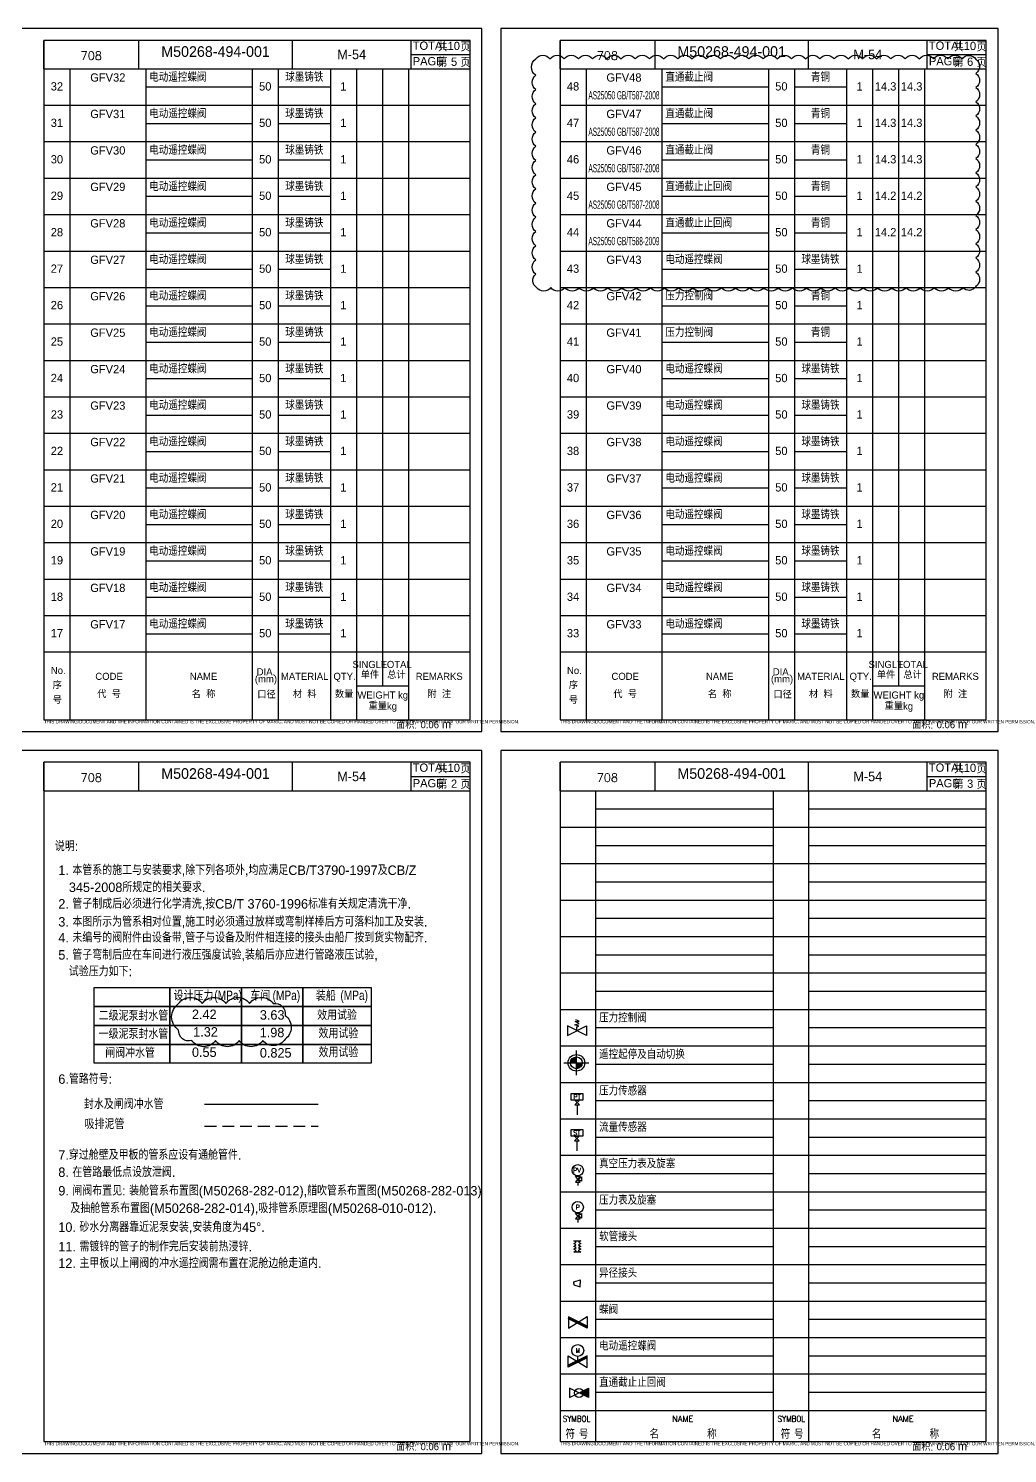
# Model space of a CAD drawing. Header units: millimetres. Extents: x 0 to 1091, y -428 to 602.
# Drawn here: x 236 to 650, y 0 to 602 of the extents above; entities that cross this region are included whole.
import ezdxf
from ezdxf.enums import TextEntityAlignment as Align

# ---------------------------------------------------------------- set-up
doc = ezdxf.new("R2010")
doc.units = ezdxf.units.MM
doc.linetypes.add('CENTER2', pattern=[1.55, 0.8, -0.15, 0.15, -0.15, 0.15, -0.15])
doc.linetypes.add('DASHED2', pattern=[0.375, 0.25, -0.125])
doc.layers.add('CHINESE', color=2, linetype='CENTER2')
doc.layers.add('TEXT', color=2, linetype='Continuous')
doc.layers.add('云线', color=6, linetype='Continuous', plot=False)
doc.styles.add('CHINESE', font='SHORT.shx', dxfattribs={"bigfont": 'HZDXF.shx'})
doc.styles.add('HZDXF', font='short.shx', dxfattribs={"bigfont": 'hzdxf.shx'})
doc.styles.add('HZTXT', font='short', dxfattribs={"bigfont": 'hzdxf'})
doc.styles.add('ROMANS', font='ROMANS')

# ---------------------------------------------------------------- blocks, each defined once
blk = doc.blocks.new('$FRAMEC2')
at = {"color": 0}
for points in [[(-180, -12), (-180, 0)], [(-140, 0), (-140, -12)], [(-75, -12), (-75, 0)], [(-25, 0), (-25, -12)], [(-180, -12), (0, -12)]]:
    blk.add_lwpolyline(points, dxfattribs=at)
at = {"color": 7}
blk.add_lwpolyline([(-25, -6), (0, -6)], dxfattribs=at)
at = {"color": 2, "style": 'ROMANS'}
blk.add_text('708', height=3.5, dxfattribs=at).set_placement((-160, -8.22), align=Align.CENTER)
at = {"color": 2, "style": 'HZDXF'}
for s, p in [('TOTAL', (-24.2, -4)), ('共', (-13.6, -4.65)), ('页', (-4, -4.65)), ('PAGE', (-24.2, -10.57)), ('第', (-13.6, -11.21)), ('页', (-4, -11.22))]:
    blk.add_text(s, height=3.5, dxfattribs=at).set_placement(p)
for tag, height, p in [('DRAW_NO', 4.5, (-107.5, -6.99)), ('TOTAL_PAGE', 3.5, (-6.86, -4.1)), ('PAGE_NO', 3.5, (-6.76, -10.78))]:
    blk.add_attdef(tag, text='', height=height, dxfattribs=at).set_placement(p, align=Align.CENTER)
at = {"color": 2, "style": 'ROMANS'}
blk.add_attdef('MARK', text='', height=3, dxfattribs=at).set_placement((-50, -6), align=Align.MIDDLE)
blk = doc.blocks.new('202')
at = {"color": 7}
for points in [[(0, 261.8), (0, -13.2)], [(75, 261.8), (75, -13.2)], [(90, 261.8), (90, -13.2)], [(0, 254.1), (75, 254.1)], [(90, 254.1), (165, 254.1)], [(-15, 246.4), (165, 246.4)], [(0, 238.7), (75, 238.7)], [(90, 238.7), (165, 238.7)], [(-15, 231), (165, 231)], [(0, 223.3), (75, 223.3)], [(90, 223.3), (165, 223.3)], [(-15, 215.6), (165, 215.6)], [(0, 207.9), (75, 207.9)], [(90, 207.9), (165, 207.9)], [(-15, 200.2), (165, 200.2)], [(0, 192.5), (75, 192.5)], [(90, 192.5), (165, 192.5)], [(-15, 184.8), (165, 184.8)], [(0, 177.1), (75, 177.1)], [(90, 177.1), (165, 177.1)], [(-15, 169.4), (165, 169.4)], [(0, 161.7), (75, 161.7)], [(90, 161.7), (165, 161.7)], [(-15, 154), (165, 154)], [(0, 146.3), (75, 146.3)], [(90, 146.3), (165, 146.3)], [(-15, 138.6), (165, 138.6)], [(0, 130.9), (75, 130.9)], [(90, 130.9), (165, 130.9)], [(-15, 123.2), (165, 123.2)], [(0, 115.5), (75, 115.5)], [(90, 115.5), (165, 115.5)], [(-15, 107.8), (165, 107.8)], [(0, 100.1), (75, 100.1)], [(90, 100.1), (165, 100.1)], [(-15, 92.4), (165, 92.4)], [(0, 84.7), (75, 84.7)], [(90, 84.7), (165, 84.7)], [(-15, 77), (165, 77)], [(0, 69.3), (75, 69.3)], [(90, 69.3), (165, 69.3)], [(-15, 61.6), (165, 61.6)], [(0, 53.9), (75, 53.9)], [(90, 53.9), (165, 53.9)], [(-15, 46.2), (165, 46.2)], [(0, 38.5), (75, 38.5)], [(90, 38.5), (165, 38.5)], [(-15, 30.8), (165, 30.8)], [(0, 23.1), (75, 23.1)], [(90, 23.1), (165, 23.1)], [(-15, 15.4), (165, 15.4)], [(0, 7.7), (75, 7.7)], [(90, 7.7), (165, 7.7)], [(-15, 0), (165, 0)]]:
    blk.add_lwpolyline(points, dxfattribs=at)
at = {"color": 2, "style": 'ROMANS', "width": 0.809993}
for p, p2 in [((-13.84, -4.79), (-2.17, -4.79)), ((76.87, -4.79), (88.54, -4.79))]:
    blk.add_text('SYMBOL', height=2.5, dxfattribs=at).set_placement(p, p2, align=Align.FIT)
at = {"color": 2, "style": 'ROMANS'}
for p in [(36.87, -4.79), (129.87, -4.79)]:
    blk.add_text('NAME', height=2.5, dxfattribs=at).set_placement(p, align=Align.CENTER)
at = {"color": 2, "style": 'HZTXT'}
for s, p in [('符', (-12.69, -11.9)), ('号', (-7.04, -11.9)), ('名', (22.79, -11.9)), ('称', (47.14, -11.9)), ('符', (78.2, -11.9)), ('号', (83.85, -11.9)), ('名', (116.72, -11.9)), ('称', (141.08, -11.9))]:
    blk.add_text(s, height=3.5, dxfattribs=at).set_placement(p)
blk = doc.blocks.new('200')
at = {"color": 0}
for p, q in [((0, 0), (0, -22)), ((32, 0), (32, -22)), ((77, 0), (77, -22)), ((88, 0), (88, -22)), ((121, 0), (121, -22)), ((143, 0), (143, -22))]:
    blk.add_line(p, q, dxfattribs=at)
for p, q in [((132, 0), (132, -11)), ((121, -14.3), (143, -14.3))]:
    blk.add_line(p, q)
at = {"color": 7}
for points in [[(0, 246.4), (0, -28.6)], [(32, 246.4), (32, -28.6)], [(77, 246.4), (77, -28.6)], [(88, 246.4), (88, -28.6)], [(110, 246.4), (110, -28.6)], [(121, 246.4), (121, -28.6)], [(132, 246.4), (132, -14.3)], [(143, 246.4), (143, -28.6)], [(32, 238.7), (77, 238.7)], [(88, 238.7), (110, 238.7)], [(-11, 231), (169, 231)], [(32, 223.3), (77, 223.3)], [(88, 223.3), (110, 223.3)], [(-11, 215.6), (169, 215.6)], [(32, 207.9), (77, 207.9)], [(88, 207.9), (110, 207.9)], [(-11, 200.2), (169, 200.2)], [(32, 192.5), (77, 192.5)], [(88, 192.5), (110, 192.5)], [(-11, 184.8), (169, 184.8)], [(32, 177.1), (77, 177.1)], [(88, 177.1), (110, 177.1)], [(-11, 169.4), (169, 169.4)], [(32, 161.7), (77, 161.7)], [(88, 161.7), (110, 161.7)], [(-11, 154), (169, 154)], [(32, 146.3), (77, 146.3)], [(88, 146.3), (110, 146.3)], [(-11, 138.6), (169, 138.6)], [(32, 130.9), (77, 130.9)], [(88, 130.9), (110, 130.9)], [(-11, 123.2), (169, 123.2)], [(32, 115.5), (77, 115.5)], [(88, 115.5), (110, 115.5)], [(-11, 107.8), (169, 107.8)], [(32, 100.1), (77, 100.1)], [(88, 100.1), (110, 100.1)], [(-11, 92.4), (169, 92.4)], [(32, 84.7), (77, 84.7)], [(88, 84.7), (110, 84.7)], [(-11, 77), (169, 77)], [(32, 69.3), (77, 69.3)], [(88, 69.3), (110, 69.3)], [(-11, 61.6), (169, 61.6)], [(32, 53.9), (77, 53.9)], [(88, 53.9), (110, 53.9)], [(-11, 46.2), (169, 46.2)], [(32, 38.5), (77, 38.5)], [(88, 38.5), (110, 38.5)], [(-11, 30.8), (169, 30.8)], [(32, 23.1), (77, 23.1)], [(88, 23.1), (110, 23.1)], [(-11, 15.4), (169, 15.4)], [(32, 7.7), (77, 7.7)], [(88, 7.7), (110, 7.7)]]:
    blk.add_lwpolyline(points, dxfattribs=at)
at = {"color": 0}
blk.add_lwpolyline([(-11, 0), (169, 0)], dxfattribs=at)
at = {"layer": 'TEXT', "color": 2, "style": 'HZDXF'}
for s, p in [('SINGLE', (126.7, -6.76)), ('TOTAL', (137.89, -6.76)), ('No.', (-4.93, -9.3)), ('CODE', (16.52, -11.78)), ('NAME', (56.43, -11.78)), ('(mm)', (82.78, -12.86)), ('DIA.', (82.78, -9.86)), ('MATERIAL', (99.15, -11.78)), ('QTY.', (115.99, -11.78)), ('单件', (126.7, -11.27)), ('总计', (137.89, -11.27)), ('REMARKS', (155.97, -11.78)), ('序', (-5.34, -15.65)), ('代  号', (16.52, -19.41)), ('名  称', (56.43, -19.41)), ('口径', (83.03, -19.58)), ('材  料', (99.15, -19.41)), ('数量', (115.8, -19.41)), ('WEIGHT kg', (132.12, -19.67)), ('附  注', (155.97, -19.41)), ('号', (-5.34, -21.92)), ('重量kg', (132.12, -24.35))]:
    blk.add_text(s, height=3, dxfattribs=at).set_placement(p, align=Align.CENTER)
blk = doc.blocks.new('$frameArea')
at = {"color": 2, "linetype": 'Continuous', "style": 'HZDXF'}
for s, p in [('面', (-31.33, -3.8)), ('积:', (-27.42, -3.8))]:
    blk.add_text(s, height=3, dxfattribs=at).set_placement(p)
at = {"color": 2, "style": 'HZDXF'}
for s, height, p in [('m', 3.5, (-11.95, -3.61)), ('2', 2, (-8.89, -2.17))]:
    blk.add_text(s, height=height, dxfattribs=at).set_placement(p)
at = {"color": 2, "linetype": 'Continuous', "style": 'HZDXF'}
blk.add_attdef('AREA', text='', height=3, dxfattribs=at).set_placement((-17.02, -3.6), align=Align.CENTER)
blk = doc.blocks.new('V012')
at = {"color": 7, "linetype": 'Continuous'}
blk.add_lwpolyline([(8.01, -2), (0, 2), (0, -2), (8.01, 2)], close=True, dxfattribs=at)
blk.add_lwpolyline([(4.03, 0, 0, 4, 0), (8.02, 0, 4, 4, 0)], format="xyseb", dxfattribs=at)
blk.add_circle((3.99, -0.04), 1.92, dxfattribs=at)
at = {"color": 2, "linetype": 'Continuous', "style": 'ROMANS', "flags": 1}
for tag in ['NAMEPLATE', 'STANDARD', 'DIAMETER', 'REMARKS', 'MATERIAL', 'WEIGHT', 'NAME', 'SIZE']:
    blk.add_attdef(tag, text='', height=2, dxfattribs=at).set_placement((3.78, 4.27), align=Align.MIDDLE)
at = {"color": 2, "linetype": 'Continuous', "style": 'ROMANS'}
blk.add_attdef('MARK', text='', height=2, dxfattribs=at).set_placement((3.78, 4.27), align=Align.MIDDLE)
blk = doc.blocks.new('F065')
at = {"color": 7, "linetype": 'Continuous'}
for points in [[(0, 0.31), (0, 0.94), (2.65, 1.74), (2.65, 0.31)], [(0, 0.31), (0, -0.31), (2.65, -1.11), (2.65, 0.31)]]:
    blk.add_lwpolyline(points, dxfattribs=at)
at = {"color": 2, "linetype": 'Continuous', "style": 'ROMANS', "flags": 1}
for tag in ['NAMEPLATE', 'STANDARD', 'DIAMETER', 'REMARKS', 'MATERIAL', 'WEIGHT', 'NAME', 'SIZE']:
    blk.add_attdef(tag, text='', height=2, dxfattribs=at).set_placement((1.85, 3.64), align=Align.MIDDLE)
at = {"color": 2, "linetype": 'Continuous', "style": 'ROMANS'}
blk.add_attdef('MARK', text='', height=2, dxfattribs=at).set_placement((1.85, 3.64), align=Align.MIDDLE)
blk = doc.blocks.new('F904')
at = {"color": 7, "linetype": 'Continuous'}
for points in [[(1.45, -2.43), (3.4, -2.43), (1.45, -4.96), (3.42, -4.96)], [(2.43, -3.69), (4.01, -2.71), (4.01, -4.65), (2.43, -3.69)]]:
    blk.add_lwpolyline(points, close=True, dxfattribs=at)
blk.add_lwpolyline([(2.44, -4.96), (2.44, -6.48)], dxfattribs=at)
blk.add_circle((2.41, 0), 2.41, dxfattribs=at)
at = {"color": 2, "style": 'ROMANS'}
blk.add_text('PV', height=2, dxfattribs=at).set_placement((0.48, -1.01))
at = {"color": 2, "style": 'ROMANS', "flags": 1}
for tag in ['NAMEPLATE', 'STANDARD', 'DIAMETER', 'REMARKS', 'MATERIAL', 'WEIGHT', 'NAME', 'SIZE']:
    blk.add_attdef(tag, text='', height=2, dxfattribs=at).set_placement((2.51, 3.98), align=Align.MIDDLE)
at = {"color": 2, "style": 'ROMANS'}
blk.add_attdef('MARK', text='', height=2, dxfattribs=at).set_placement((2.51, 3.98), align=Align.MIDDLE)
blk = doc.blocks.new('F903')
at = {"color": 7, "linetype": 'Continuous'}
for points in [[(1.45, -2.66), (3.4, -2.66), (1.45, -5.18), (3.42, -5.18)], [(2.43, -3.91), (4.01, -2.93), (4.01, -4.88), (2.43, -3.91)]]:
    blk.add_lwpolyline(points, close=True, dxfattribs=at)
blk.add_lwpolyline([(2.44, -5.18), (2.44, -6.71)], dxfattribs=at)
blk.add_circle((2.41, -0.22), 2.41, dxfattribs=at)
at = {"color": 2, "linetype": 'Continuous', "style": 'ROMANS', "flags": 1}
for tag in ['NAMEPLATE', 'STANDARD', 'DIAMETER', 'REMARKS', 'MATERIAL', 'WEIGHT', 'NAME', 'SIZE']:
    blk.add_attdef(tag, text='', height=2, dxfattribs=at).set_placement((2.41, 4.18), align=Align.MIDDLE)
at = {"color": 2, "linetype": 'Continuous', "style": 'ROMANS'}
for tag, p in [('MARK', (2.41, 4.18)), ('SN', (2.41, -0.22))]:
    blk.add_attdef(tag, text='', height=2, dxfattribs=at).set_placement(p, align=Align.MIDDLE)
blk = doc.blocks.new('V618')
at = {"linetype": 'Continuous'}
blk.add_line((4, -0.2), (4, 1.68), dxfattribs=at)
at = {"linetype": 'Continuous', "const_width": 0.7}
blk.add_lwpolyline([(0.17, -2.35), (7.83, 1.48)], dxfattribs=at)
at = {"linetype": 'Continuous'}
blk.add_lwpolyline([(8, -2.95), (8, 2), (0, -2), (0, 2)], close=True, dxfattribs=at)
for points in [[(8, 1.13), (0, -2.87), (0, -2)], [(8, 1.13), (7.65, 1.83)], [(0, -2), (0.35, -2.69)]]:
    blk.add_lwpolyline(points, dxfattribs=at)
blk.add_circle((4, 4.18), 2.5, dxfattribs=at)
at = {"color": 2, "linetype": 'Continuous', "style": 'ROMANS', "width": 0.8}
blk.add_text('M', height=2, dxfattribs=at).set_placement((4, 4.18), align=Align.MIDDLE)
at = {"color": 2, "style": 'ROMANS', "width": 0.85, "flags": 1}
for tag in ['NAMEPLATE', 'STANDARD', 'DIAMETER', 'REMARKS', 'MATERIAL', 'WEIGHT', 'NAME', 'SIZE']:
    blk.add_attdef(tag, text='', height=1.5, dxfattribs=at).set_placement((3.89, 8.22), align=Align.MIDDLE)
at = {"color": 2, "style": 'ROMANS', "width": 0.85}
blk.add_attdef('MARK', text='', height=1.5, dxfattribs=at).set_placement((3.89, 8.22), align=Align.MIDDLE)
blk = doc.blocks.new('V027')
at = {"linetype": 'Continuous', "const_width": 0.7}
blk.add_lwpolyline([(0.17, -1.87), (7.83, 1.95)], dxfattribs=at)
at = {"color": 7, "linetype": 'Continuous'}
blk.add_lwpolyline([(8, -2.47), (8, 2.47), (0, -1.53), (0, 2.47)], close=True, dxfattribs=at)
blk.add_lwpolyline([(8, 1.61), (0, -2.39), (0, -1.53)], dxfattribs=at)
at = {"linetype": 'Continuous'}
for points in [[(8, 1.61), (7.65, 2.3)], [(0, -1.53), (0.35, -2.22)]]:
    blk.add_lwpolyline(points, dxfattribs=at)
at = {"color": 2, "linetype": 'Continuous', "style": 'ROMANS', "flags": 1}
for tag in ['NAMEPLATE', 'STANDARD', 'DIAMETER', 'REMARKS', 'MATERIAL', 'WEIGHT', 'NAME', 'SIZE']:
    blk.add_attdef(tag, text='', height=2, dxfattribs=at).set_placement((3.9, 4.88), align=Align.MIDDLE)
at = {"color": 2, "linetype": 'Continuous', "style": 'ROMANS'}
blk.add_attdef('MARK', text='', height=2, dxfattribs=at).set_placement((3.9, 4.88), align=Align.MIDDLE)
blk = doc.blocks.new('F002')
at = {"color": 7, "linetype": 'Continuous'}
for points in [[(-2.48, 9.05), (2.46, 9.05), (2.46, 6.19), (-2.48, 6.19)], [(-0.98, 6.19), (0.96, 6.19), (-0.98, 4.24), (0.98, 4.24)]]:
    blk.add_lwpolyline(points, close=True, dxfattribs=at)
blk.add_lwpolyline([(0, 4.24), (0, 0)], dxfattribs=at)
at = {"color": 2, "linetype": 'Continuous', "style": 'ROMANS', "flags": 1}
for tag in ['NAMEPLATE', 'STANDARD', 'DIAMETER', 'REMARKS', 'MATERIAL', 'WEIGHT', 'NAME', 'SIZE']:
    blk.add_attdef(tag, text='', height=2, dxfattribs=at).set_placement((-0.01, 11.05), align=Align.MIDDLE)
at = {"color": 2, "linetype": 'Continuous', "style": 'ROMANS'}
for tag, p in [('MARK', (-0.01, 11.05)), ('SN', (-0.01, 7.62))]:
    blk.add_attdef(tag, text='', height=2, dxfattribs=at).set_placement(p, align=Align.MIDDLE)
blk = doc.blocks.new('AUTOSST')
h = blk.add_hatch(color=256)
h.paths.add_polyline_path([(-2.5, 0), (0, 0), (0, 2.5, 0.414214)])
h.paths.add_polyline_path([(0, 0), (0, -2.5, 0.414214), (2.5, 0)])
at = {"color": 7, "linetype": 'Continuous'}
for p, q in [((-5.25, 0), (5.25, 0)), ((0, -5.25), (0, 5.25))]:
    blk.add_line(p, q, dxfattribs=at)
for radius in [3.5, 2.5]:
    blk.add_circle((0, 0), radius, dxfattribs=at)
blk = doc.blocks.new('V610')
at = {"linetype": 'Continuous'}
blk.add_line((0, 1.99), (0, -1.99), dxfattribs=at)
for points in [[(0, -1.99), (8, 2.02), (8, -2.02), (0, 1.99)], [(3.97, 0), (3.97, 1.58), (4.89, 1.95), (3.19, 2.47), (4.93, 3), (3.22, 3.8), (4.93, 3.94), (3.51, 4.54)]]:
    blk.add_lwpolyline(points, dxfattribs=at)
at = {"color": 2, "style": 'ROMANS', "width": 0.85, "flags": 1}
for tag in ['NAMEPLATE', 'STANDARD', 'DIAMETER', 'REMARKS', 'MATERIAL', 'WEIGHT', 'NAME', 'SIZE']:
    blk.add_attdef(tag, text='', height=1.5, dxfattribs=at).set_placement((4.02, 3.07), align=Align.MIDDLE)
at = {"color": 2, "style": 'ROMANS', "width": 0.85}
blk.add_attdef('MARK', text='', height=1.5, dxfattribs=at).set_placement((4.02, 3.07), align=Align.MIDDLE)

msp = doc.modelspace()

# ---------------------------------------------------------------- linework, layer by layer
at = {"color": 3, "linetype": 'Continuous'}
msp.add_line((310.87, 147.63), (358.87, 147.63), dxfattribs=at)
at = {"color": 7, "linetype": 'Continuous'}
for points in [[(218, 305), (428, 305), (428, 602), (218, 602)], [(436, 305), (646, 305), (646, 602), (436, 602)], [(218, 0), (428, 0), (428, 297), (218, 297)], [(436, 0), (646, 0), (646, 297), (436, 297)], [(468.28, 85.01), (466.78, 85.01), (467.82, 85.78), (466.78, 86.31), (467.76, 86.96), (466.78, 87.47), (467.74, 88.18), (466.78, 88.73), (467.76, 89.3), (466.78, 89.91), (468.28, 89.91), (469.77, 89.91), (468.79, 89.3), (469.77, 88.73), (468.81, 88.18), (469.77, 87.47), (468.79, 86.96), (469.77, 86.31), (468.73, 85.78), (469.77, 85.01)]]:
    msp.add_lwpolyline(points, close=True, dxfattribs=at)
at = {"color": 1, "linetype": 'Continuous'}
for points in [[(243, 310), (423, 310), (423, 597), (243, 597)], [(461, 310), (641, 310), (641, 597), (461, 597)], [(243, 5), (423, 5), (423, 292), (243, 292)], [(461, 5), (641, 5), (641, 292), (461, 292)]]:
    msp.add_lwpolyline(points, close=True, dxfattribs=at)
at = {"color": 7}
for points in [[(264.2, 196.85), (381.18, 196.85), (381.18, 164.85), (264.2, 164.85)], [(296.23, 196.85), (296.23, 196.85), (296.23, 164.85), (296.23, 164.85)], [(326.4, 196.85), (326.4, 196.85), (326.4, 164.85), (326.4, 164.85)], [(352.39, 196.85), (352.39, 196.85), (352.39, 164.85), (352.39, 164.85)], [(264.2, 188.85), (381.18, 188.85), (381.18, 188.85), (264.2, 188.85)], [(264.2, 180.85), (381.18, 180.85), (381.18, 180.85), (264.2, 180.85)], [(264.2, 172.85), (381.18, 172.85), (381.18, 172.85), (264.2, 172.85)]]:
    msp.add_lwpolyline(points, close=True, dxfattribs=at)
at = {"layer": 'TEXT', "color": 6, "linetype": 'DASHED2', "ltscale": 20}
msp.add_line((310.87, 138.22), (358.87, 138.22), dxfattribs=at)
at = {"layer": '云线'}
for points in [[(450.76, 589.13, -0.520567), (456.76, 589.13, -0.520567), (462.76, 589.13, -0.520567), (468.76, 589.13, -0.520567), (474.76, 589.13, -0.520567), (480.76, 589.13, -0.520567), (486.76, 589.13, -0.520567), (492.76, 589.13, -0.520567), (498.76, 589.13, -0.520567), (504.76, 589.13, -0.520567), (510.76, 589.13, -0.520567), (516.76, 589.13, -0.520567), (522.76, 589.13, -0.520567), (528.76, 589.13, -0.520567), (534.76, 589.13, -0.520567), (540.76, 589.13, -0.520567), (546.76, 589.13, -0.520567), (552.76, 589.13, -0.520567), (558.76, 589.13, -0.520567), (564.76, 589.13, -0.520567), (570.76, 589.13, -0.520567), (576.76, 589.13, -0.520567), (582.76, 589.13, -0.520567), (588.76, 589.13, -0.520567), (594.76, 589.13, -0.520567), (600.76, 589.13, -0.520567), (606.76, 589.13, -0.520567), (612.76, 589.13, -0.520567), (618.76, 589.13, -0.520567), (624.76, 589.13, -0.520567), (630.76, 589.13, -0.520567), (636.67, 589.05, -0.520567), (636.67, 583.05, -0.520567), (636.67, 577.05, -0.520567), (636.67, 571.05, -0.520567), (636.67, 565.05, -0.520567), (636.67, 559.05, -0.520567), (636.67, 553.05, -0.520567), (636.67, 547.05, -0.520567), (636.67, 541.05, -0.520567), (636.67, 535.05, -0.520567), (636.67, 529.05, -0.520567), (636.67, 523.05, -0.520567), (636.67, 517.05, -0.520567), (636.67, 511.05, -0.520567), (636.67, 505.05, -0.520567), (636.67, 499.05, -0.520567), (636.67, 493.05, -0.520567), (631.12, 492.6, -0.520567), (625.12, 492.6, -0.520567), (619.12, 492.6, -0.520567), (613.12, 492.6, -0.520567), (607.12, 492.6, -0.520567), (601.12, 492.6, -0.520567), (595.12, 492.6, -0.520567), (589.12, 492.6, -0.520567), (583.12, 492.6, -0.520567), (577.12, 492.6, -0.520567), (571.12, 492.6, -0.520567), (565.12, 492.6, -0.520567), (559.12, 492.6, -0.520567), (553.12, 492.6, -0.520567), (547.12, 492.6, -0.520567), (541.12, 492.6, -0.520567), (535.12, 492.6, -0.520567), (529.12, 492.6, -0.520567), (523.12, 492.6, -0.520567), (517.12, 492.6, -0.520567), (511.12, 492.6, -0.520567), (505.12, 492.6, -0.520567), (499.12, 492.6, -0.520567), (493.12, 492.6, -0.520567), (487.12, 492.6, -0.520567), (481.12, 492.6, -0.520567), (475.12, 492.6, -0.520567), (469.12, 492.6, -0.520567), (463.12, 492.6, -0.520567), (457.12, 492.6, -0.520567), (451.12, 492.6, -0.520567), (450.76, 498.24, -0.520567), (450.76, 504.24, -0.520567), (450.76, 510.24, -0.520567), (450.76, 516.24, -0.520567), (450.76, 522.24, -0.520567), (450.76, 528.24, -0.520567), (450.76, 534.24, -0.520567), (450.76, 540.24, -0.520567), (450.76, 546.24, -0.520567), (450.76, 552.24, -0.520567), (450.76, 558.24, -0.520567), (450.76, 564.24, -0.520567), (450.76, 570.24, -0.520567), (450.76, 576.24, -0.520567), (450.76, 582.24, -0.520567)], [(299.89, 190.09, -0.520567), (309.89, 190.09, -0.520567), (319.89, 190.09, -0.520567), (329.89, 190.09, -0.520567), (339.89, 190.09, -0.520567), (344.87, 185.07, -0.520567), (344.87, 175.07, -0.520567), (335.49, 174.45, -0.520567), (325.49, 174.45, -0.520567), (315.49, 174.45, -0.520567), (305.49, 174.45, -0.520567), (299.89, 178.85, -0.520567)]]:
    msp.add_lwpolyline(points, format="xyb", close=True, dxfattribs=at)

# ---------------------------------------------------------------- block references
at = {"color": 3}
ref = msp.add_blockref('$FRAMEC2', (423, 597), dxfattribs=at)
ref.add_attrib('MARK', 'M-54', dxfattribs={"color": 2, "height": 4, "style": 'HZDXF'}).set_placement((373, 591), align=Align.MIDDLE)
ref.add_attrib('PAGE_NO', '5', dxfattribs={"color": 2, "height": 3.5, "style": 'HZDXF'}).set_placement((416.24, 586.22), align=Align.CENTER)
ref.add_attrib('DRAW_NO', 'M50268-494-001', dxfattribs={"color": 2, "height": 4.5, "style": 'HZDXF'}).set_placement((315.5, 590.01), align=Align.CENTER)
ref.add_attrib('TOTAL_PAGE', '10', dxfattribs={"color": 2, "height": 3.5, "style": 'HZDXF'}).set_placement((416.14, 592.9), align=Align.CENTER)
ref = msp.add_blockref('$FRAMEC2', (641, 597), dxfattribs=at)
ref.add_attrib('MARK', 'M-54', dxfattribs={"color": 2, "height": 4, "style": 'HZDXF'}).set_placement((591, 591), align=Align.MIDDLE)
ref.add_attrib('PAGE_NO', '6', dxfattribs={"color": 2, "height": 3.5, "style": 'HZDXF'}).set_placement((634.24, 586.22), align=Align.CENTER)
ref.add_attrib('DRAW_NO', 'M50268-494-001', dxfattribs={"color": 2, "height": 4.5, "style": 'HZDXF'}).set_placement((533.5, 590.01), align=Align.CENTER)
ref.add_attrib('TOTAL_PAGE', '10', dxfattribs={"color": 2, "height": 3.5, "style": 'HZDXF'}).set_placement((634.14, 592.9), align=Align.CENTER)
for name, p in [('200', (254, 338.6)), ('200', (472, 338.6)), ('202', (476, 18.2)), ('V610', (464.12, 178.64)), ('AUTOSST', (467.91, 165.05)), ('F904', (466.06, 119.65)), ('V618', (464.5, 39.33))]:
    msp.add_blockref(name, p)
for p in [(423, 310), (641, 310), (423, 5), (641, 5)]:
    msp.add_blockref('$frameArea', p).add_auto_attribs({'AREA': '0.06'})
ref = msp.add_blockref('$FRAMEC2', (423, 292), dxfattribs=at)
ref.add_attrib('MARK', 'M-54', dxfattribs={"color": 2, "height": 4, "style": 'HZDXF'}).set_placement((373, 286), align=Align.MIDDLE)
ref.add_attrib('PAGE_NO', '2', dxfattribs={"color": 2, "height": 3.5, "style": 'HZDXF'}).set_placement((416.24, 281.22), align=Align.CENTER)
ref.add_attrib('DRAW_NO', 'M50268-494-001', dxfattribs={"color": 2, "height": 4.5, "style": 'HZDXF'}).set_placement((315.5, 285.01), align=Align.CENTER)
ref.add_attrib('TOTAL_PAGE', '10', dxfattribs={"color": 2, "height": 3.5, "style": 'HZDXF'}).set_placement((416.14, 287.9), align=Align.CENTER)
ref = msp.add_blockref('$FRAMEC2', (641, 292), dxfattribs=at)
ref.add_attrib('MARK', 'M-54', dxfattribs={"color": 2, "height": 4, "style": 'HZDXF'}).set_placement((591, 286), align=Align.MIDDLE)
ref.add_attrib('PAGE_NO', '3', dxfattribs={"color": 2, "height": 3.5, "style": 'HZDXF'}).set_placement((634.24, 281.22), align=Align.CENTER)
ref.add_attrib('DRAW_NO', 'M50268-494-001', dxfattribs={"color": 2, "height": 4.5, "style": 'HZDXF'}).set_placement((533.5, 285.01), align=Align.CENTER)
ref.add_attrib('TOTAL_PAGE', '10', dxfattribs={"color": 2, "height": 3.5, "style": 'HZDXF'}).set_placement((634.14, 287.9), align=Align.CENTER)
ref = msp.add_blockref('F002', (468.21, 143.06))
ref.add_attrib('SN', 'PT', dxfattribs={"color": 2, "linetype": 'Continuous', "height": 2, "style": 'ROMANS'}).set_placement((468.2, 150.68), align=Align.MIDDLE)
ref = msp.add_blockref('F002', (468.13, 127.89))
ref.add_attrib('SN', 'ST', dxfattribs={"color": 2, "linetype": 'Continuous', "height": 2, "style": 'ROMANS'}).set_placement((468.12, 135.51), align=Align.MIDDLE)
ref = msp.add_blockref('F903', (466.06, 104.25))
ref.add_attrib('SN', 'P', dxfattribs={"color": 2, "linetype": 'Continuous', "height": 2, "style": 'ROMANS'}).set_placement((468.47, 104.02), align=Align.MIDDLE)
at = {"ltscale": 5}
for name, p in [('F065', (466.83, 71.56)), ('V012', (465, 25.62))]:
    msp.add_blockref(name, p, dxfattribs=at)
at = {"xscale": -1, "rotation": 180}
msp.add_blockref('V027', (464.52, 55.4), dxfattribs=at)

# ---------------------------------------------------------------- texts
at = {"color": 2, "style": 'HZDXF'}
for p in [(243, 309.86), (461, 309.86), (243, 4.86), (461, 4.86)]:
    msp.add_text('THIS DRAWING/DOCUMENT AND THE INFORMATION CONTAINED IS THE EXCLUSIVE PROPERTY OF MARIC, AND MUST NOT BE COPIED OR HANDED OVER TO THIRD PARTIES WITHOUT OUR WRITTEN PERMISSION.', height=1.4, dxfattribs=at).set_placement(p, align=Align.TOP_LEFT)
at = {"color": 2, "style": 'CHINESE'}
for s, height, p in [('1. 本管系的施工与安装要求,除下列各项外,均应满足CB/T3790-1997及CB/Z ', 4, (249.09, 244.41)), ('   345-2008所规定的相关要求.', 4, (249.09, 237.2)), ('2. 管子制成后必须进行化学清洗,按CB/T 3760-1996标准有关规定清洗干净.', 4, (249.09, 230.2)), ('3. 本图所示为管系相对位置,施工时必须通过放样或弯制样棒后方可落料加工及安装.', 4, (249.09, 222.6)), ('4. 未编号的阀附件由设备带,管子与设备及附件相连接的接头由船厂按到货实物配齐.', 4, (249.09, 215.93)), ('5. 管子弯制后应在车间进行液压强度试验,装船后亦应进行管路液压试验,', 4, (249.09, 208.64)), ('   试验压力如下:', 4, (249.09, 201.64)), ('设计压力', 4, (297.79, 191.37)), ('车间', 4, (330.24, 191.37)), ('装船 ', 4, (357.87, 191.3)), ('二级泥泵封水管', 4, (266.14, 182.9)), ('2.42', 4, (305.54, 183.54)), ('3.63', 4, (334.21, 183.27)), ('效用试验', 4, (358.41, 183.13)), ('压力控制阀', 3.5, (477.5, 182.15)), ('一级泥泵封水管', 4, (266.14, 175.19)), ('1.32', 4, (306.06, 176.11)), ('1.98', 4, (334.16, 175.84)), ('效用试验', 4, (358.98, 175.42)), ('闸阀冲水管', 4, (268.9, 167.19)), ('0.55', 4, (305.54, 167.54)), ('0.825', 4, (334.21, 167.27)), ('效用试验', 4, (359.03, 167.42)), ('遥控起停及自动切换', 3.5, (477.5, 166.75)), ('6.管路符号:', 4, (249.09, 156.18)), ('压力传感器', 3.5, (477.5, 151.35)), ('       封水及闸阀冲水管', 4, (249.5, 145.54)), ('       吸排泥管', 4, (249.79, 137.1)), ('流量传感器', 3.5, (477.5, 135.95)), ('7.穿过舱壁及甲板的管系应设有通舱管件.', 4, (249.09, 124.13)), ('8. 在管路最低点设放泄阀.', 4, (249.09, 116.83)), ('真空压力表及旋塞', 3.5, (477.5, 120.55)), ('9. 闸阀布置见: 装舱管系布置图(M50268-282-012),艏吹管系布置图(M50268-282-013)', 4, (249.09, 109)), ('压力表及旋塞', 3.5, (477.5, 105.15)), ('及抽舱管系布置图(M50268-282-014),吸排管系原理图(M50268-010-012).', 4, (254.19, 101.62)), ('10. 砂水分离器靠近泥泵安装,安装角度为45%%D.', 4, (249.09, 93.62)), ('软管接头', 3.5, (477.5, 89.75)), ('11. 需镀锌的管子的制作完后安装前热浸锌.', 4, (249.09, 85.41)), ('12. 主甲板以上闸阀的冲水遥控阀需布置在泥舱边舱走道内.', 4, (249.09, 78.38))]:
    msp.add_text(s, height=height, dxfattribs=at).set_placement(p)
at = {"color": 2, "style": 'CHINESE', "width": 0.8}
for p in [(314.98, 191.57), (339.6, 191.57), (368.24, 191.57)]:
    msp.add_text('(MPa)', height=4, dxfattribs=at).set_placement(p)
at = {"color": 2, "ltscale": 5, "style": 'CHINESE'}
for s, p in [('异径接头', (477.5, 74.35)), ('直通截止止回阀', (477.5, 28.15))]:
    msp.add_text(s, height=3.5, dxfattribs=at).set_placement(p)
at = {"layer": 'CHINESE', "style": 'CHINESE'}
for s, p in [('电动遥控蝶阀', (287.5, 579.55)), ('直通截止阀', (505.5, 579.55)), ('电动遥控蝶阀', (287.5, 564.15)), ('直通截止阀', (505.5, 564.15)), ('电动遥控蝶阀', (287.5, 548.75)), ('直通截止阀', (505.5, 548.75)), ('电动遥控蝶阀', (287.5, 533.35)), ('直通截止止回阀', (505.5, 533.35)), ('电动遥控蝶阀', (287.5, 517.95)), ('直通截止止回阀', (505.5, 517.95)), ('电动遥控蝶阀', (287.5, 502.55)), ('电动遥控蝶阀', (505.5, 502.55)), ('电动遥控蝶阀', (287.5, 487.15)), ('压力控制阀', (505.5, 487.15)), ('电动遥控蝶阀', (287.5, 471.75)), ('压力控制阀', (505.5, 471.75)), ('电动遥控蝶阀', (287.5, 456.35)), ('电动遥控蝶阀', (505.5, 456.35)), ('电动遥控蝶阀', (287.5, 440.95)), ('电动遥控蝶阀', (505.5, 440.95)), ('电动遥控蝶阀', (287.5, 425.55)), ('电动遥控蝶阀', (505.5, 425.55)), ('电动遥控蝶阀', (287.5, 410.15)), ('电动遥控蝶阀', (505.5, 410.15)), ('电动遥控蝶阀', (287.5, 394.75)), ('电动遥控蝶阀', (505.5, 394.75)), ('电动遥控蝶阀', (287.5, 379.35)), ('电动遥控蝶阀', (505.5, 379.35)), ('电动遥控蝶阀', (287.5, 363.95)), ('电动遥控蝶阀', (505.5, 363.95)), ('电动遥控蝶阀', (287.5, 348.55)), ('电动遥控蝶阀', (505.5, 348.55))]:
    msp.add_text(s, height=3.5, dxfattribs=at).set_placement(p)
for s, p in [('球墨铸铁', (353, 579.55)), ('青铜', (571, 579.55)), ('球墨铸铁', (353, 564.15)), ('青铜', (571, 564.15)), ('球墨铸铁', (353, 548.75)), ('青铜', (571, 548.75)), ('球墨铸铁', (353, 533.35)), ('青铜', (571, 533.35)), ('球墨铸铁', (353, 517.95)), ('青铜', (571, 517.95)), ('球墨铸铁', (353, 502.55)), ('球墨铸铁', (571, 502.55)), ('球墨铸铁', (353, 487.15)), ('青铜', (571, 487.15)), ('球墨铸铁', (353, 471.75)), ('青铜', (571, 471.75)), ('球墨铸铁', (353, 456.35)), ('球墨铸铁', (571, 456.35)), ('球墨铸铁', (353, 440.95)), ('球墨铸铁', (571, 440.95)), ('球墨铸铁', (353, 425.55)), ('球墨铸铁', (571, 425.55)), ('球墨铸铁', (353, 410.15)), ('球墨铸铁', (571, 410.15)), ('球墨铸铁', (353, 394.75)), ('球墨铸铁', (571, 394.75)), ('球墨铸铁', (353, 379.35)), ('球墨铸铁', (571, 379.35)), ('球墨铸铁', (353, 363.95)), ('球墨铸铁', (571, 363.95)), ('球墨铸铁', (353, 348.55)), ('球墨铸铁', (571, 348.55))]:
    msp.add_text(s, height=3.5, dxfattribs=at).set_placement(p, align=Align.CENTER)
for s, width, p, p2 in [('AS25050 GB/T587-2008', 0.650995, (473, 572.05), (503, 572.05)), ('AS25050 GB/T587-2008', 0.650995, (473, 556.65), (503, 556.65)), ('AS25050 GB/T587-2008', 0.650995, (473, 541.25), (503, 541.25)), ('AS25050 GB/T587-2008', 0.650995, (473, 525.85), (503, 525.85)), ('AS25050 GB/T588-2009', 0.652647, (473, 510.45), (503, 510.45))]:
    msp.add_text(s, height=3.5, dxfattribs=dict(at, width=width)).set_placement(p, p2, align=Align.FIT)
at = {"layer": 'TEXT', "style": 'CHINESE'}
for s, p in [('32', (248.5, 575.8)), ('GFV32', (270, 579.55)), ('50', (336.5, 575.8)), ('1', (369.5, 575.8)), ('48', (466.5, 575.8)), ('GFV48', (488, 579.55)), ('50', (554.5, 575.8)), ('1', (587.5, 575.8)), ('14.3', (598.5, 575.8)), ('14.3', (609.5, 575.8)), ('GFV31', (270, 564.15)), ('GFV47', (488, 564.15)), ('31', (248.5, 560.4)), ('50', (336.5, 560.4)), ('1', (369.5, 560.4)), ('47', (466.5, 560.4)), ('50', (554.5, 560.4)), ('1', (587.5, 560.4)), ('14.3', (598.5, 560.4)), ('14.3', (609.5, 560.4)), ('30', (248.5, 545)), ('GFV30', (270, 548.75)), ('50', (336.5, 545)), ('1', (369.5, 545)), ('46', (466.5, 545)), ('GFV46', (488, 548.75)), ('50', (554.5, 545)), ('1', (587.5, 545)), ('14.3', (598.5, 545)), ('14.3', (609.5, 545)), ('GFV29', (270, 533.35)), ('GFV45', (488, 533.35)), ('29', (248.5, 529.6)), ('50', (336.5, 529.6)), ('1', (369.5, 529.6)), ('45', (466.5, 529.6)), ('50', (554.5, 529.6)), ('1', (587.5, 529.6)), ('14.2', (598.5, 529.6)), ('14.2', (609.5, 529.6)), ('28', (248.5, 514.2)), ('GFV28', (270, 517.95)), ('50', (336.5, 514.2)), ('GFV44', (488, 517.95)), ('50', (554.5, 514.2)), ('14.2', (598.5, 514.2)), ('14.2', (609.5, 514.2)), ('1', (369.5, 514.2)), ('44', (466.5, 514.2)), ('1', (587.5, 514.2)), ('GFV27', (270, 502.55)), ('GFV43', (488, 502.55)), ('27', (248.5, 498.8)), ('50', (336.5, 498.8)), ('1', (369.5, 498.8)), ('43', (466.5, 498.8)), ('50', (554.5, 498.8)), ('1', (587.5, 498.8)), ('GFV26', (270, 487.15)), ('GFV42', (488, 487.15)), ('26', (248.5, 483.4)), ('50', (336.5, 483.4)), ('1', (369.5, 483.4)), ('42', (466.5, 483.4)), ('50', (554.5, 483.4)), ('1', (587.5, 483.4)), ('25', (248.5, 468)), ('GFV25', (270, 471.75)), ('50', (336.5, 468)), ('1', (369.5, 468)), ('41', (466.5, 468)), ('GFV41', (488, 471.75)), ('50', (554.5, 468)), ('1', (587.5, 468)), ('GFV24', (270, 456.35)), ('GFV40', (488, 456.35)), ('24', (248.5, 452.6)), ('50', (336.5, 452.6)), ('1', (369.5, 452.6)), ('40', (466.5, 452.6)), ('50', (554.5, 452.6)), ('1', (587.5, 452.6)), ('23', (248.5, 437.2)), ('GFV23', (270, 440.95)), ('50', (336.5, 437.2)), ('1', (369.5, 437.2)), ('39', (466.5, 437.2)), ('GFV39', (488, 440.95)), ('50', (554.5, 437.2)), ('1', (587.5, 437.2)), ('GFV22', (270, 425.55)), ('GFV38', (488, 425.55)), ('22', (248.5, 421.8)), ('50', (336.5, 421.8)), ('1', (369.5, 421.8)), ('38', (466.5, 421.8)), ('50', (554.5, 421.8)), ('1', (587.5, 421.8)), ('21', (248.5, 406.4)), ('GFV21', (270, 410.15)), ('50', (336.5, 406.4)), ('1', (369.5, 406.4)), ('37', (466.5, 406.4)), ('GFV37', (488, 410.15)), ('50', (554.5, 406.4)), ('1', (587.5, 406.4)), ('GFV20', (270, 394.75)), ('GFV36', (488, 394.75)), ('20', (248.5, 391)), ('50', (336.5, 391)), ('1', (369.5, 391)), ('36', (466.5, 391)), ('50', (554.5, 391)), ('1', (587.5, 391)), ('GFV19', (270, 379.35)), ('GFV35', (488, 379.35)), ('19', (248.5, 375.6)), ('50', (336.5, 375.6)), ('1', (369.5, 375.6)), ('35', (466.5, 375.6)), ('50', (554.5, 375.6)), ('1', (587.5, 375.6)), ('GFV18', (270, 363.95)), ('GFV34', (488, 363.95)), ('18', (248.5, 360.2)), ('50', (336.5, 360.2)), ('1', (369.5, 360.2)), ('34', (466.5, 360.2)), ('50', (554.5, 360.2)), ('1', (587.5, 360.2)), ('GFV17', (270, 348.55)), ('GFV33', (488, 348.55)), ('17', (248.5, 344.8)), ('50', (336.5, 344.8)), ('1', (369.5, 344.8)), ('33', (466.5, 344.8)), ('50', (554.5, 344.8)), ('1', (587.5, 344.8))]:
    msp.add_text(s, height=3.5, dxfattribs=at).set_placement(p, align=Align.CENTER)
at = {"layer": 'TEXT', "color": 2, "style": 'CHINESE'}
msp.add_text('说明:', height=4, dxfattribs=at).set_placement((247.62, 254.5))
at = {"layer": 'TEXT', "style": 'CHINESE'}
for s, p in [('蝶阀', (477.5, 58.95)), ('电动遥控蝶阀', (477.5, 43.55))]:
    msp.add_text(s, height=3.5, dxfattribs=at).set_placement(p)

doc.saveas('drawing.dxf')
